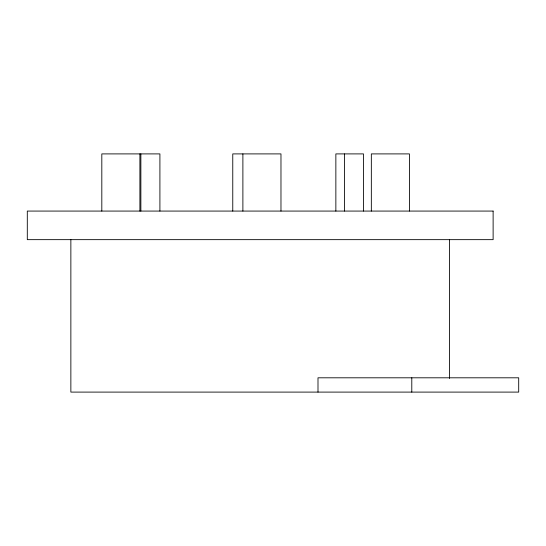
<?xml version="1.0" encoding="UTF-8"?>
<svg xmlns="http://www.w3.org/2000/svg" width="546" height="546" viewBox="0 0 546 546"><rect width="100%" height="100%" fill="white"/><g stroke="black" fill="none" stroke-linecap="round" stroke-linejoin="round"><path stroke-width="0.82" d="M449.556 239.653L449.556 378.467M411.793 377.805L411.793 392.096M409.418 211.07L409.418 153.904L371.335 153.904L371.335 211.07M363.486 211.07L363.486 153.904L335.858 153.904L335.858 211.07M344.444 153.904L344.444 211.07M317.997 392.096L317.997 377.805L518.7 377.805L518.7 392.096L70.864 392.096L70.864 239.653M280.972 211.07L280.972 153.904L232.767 153.904L232.767 211.07M242.888 153.904L242.888 211.07M159.91 211.07L159.91 153.904L101.815 153.904L101.815 211.07M140.868 153.904L140.868 211.07M139.899 153.904L139.899 211.07M493.12 211.07L27.3 211.07L27.3 239.653L493.12 239.653L493.12 211.07"/></g></svg>
